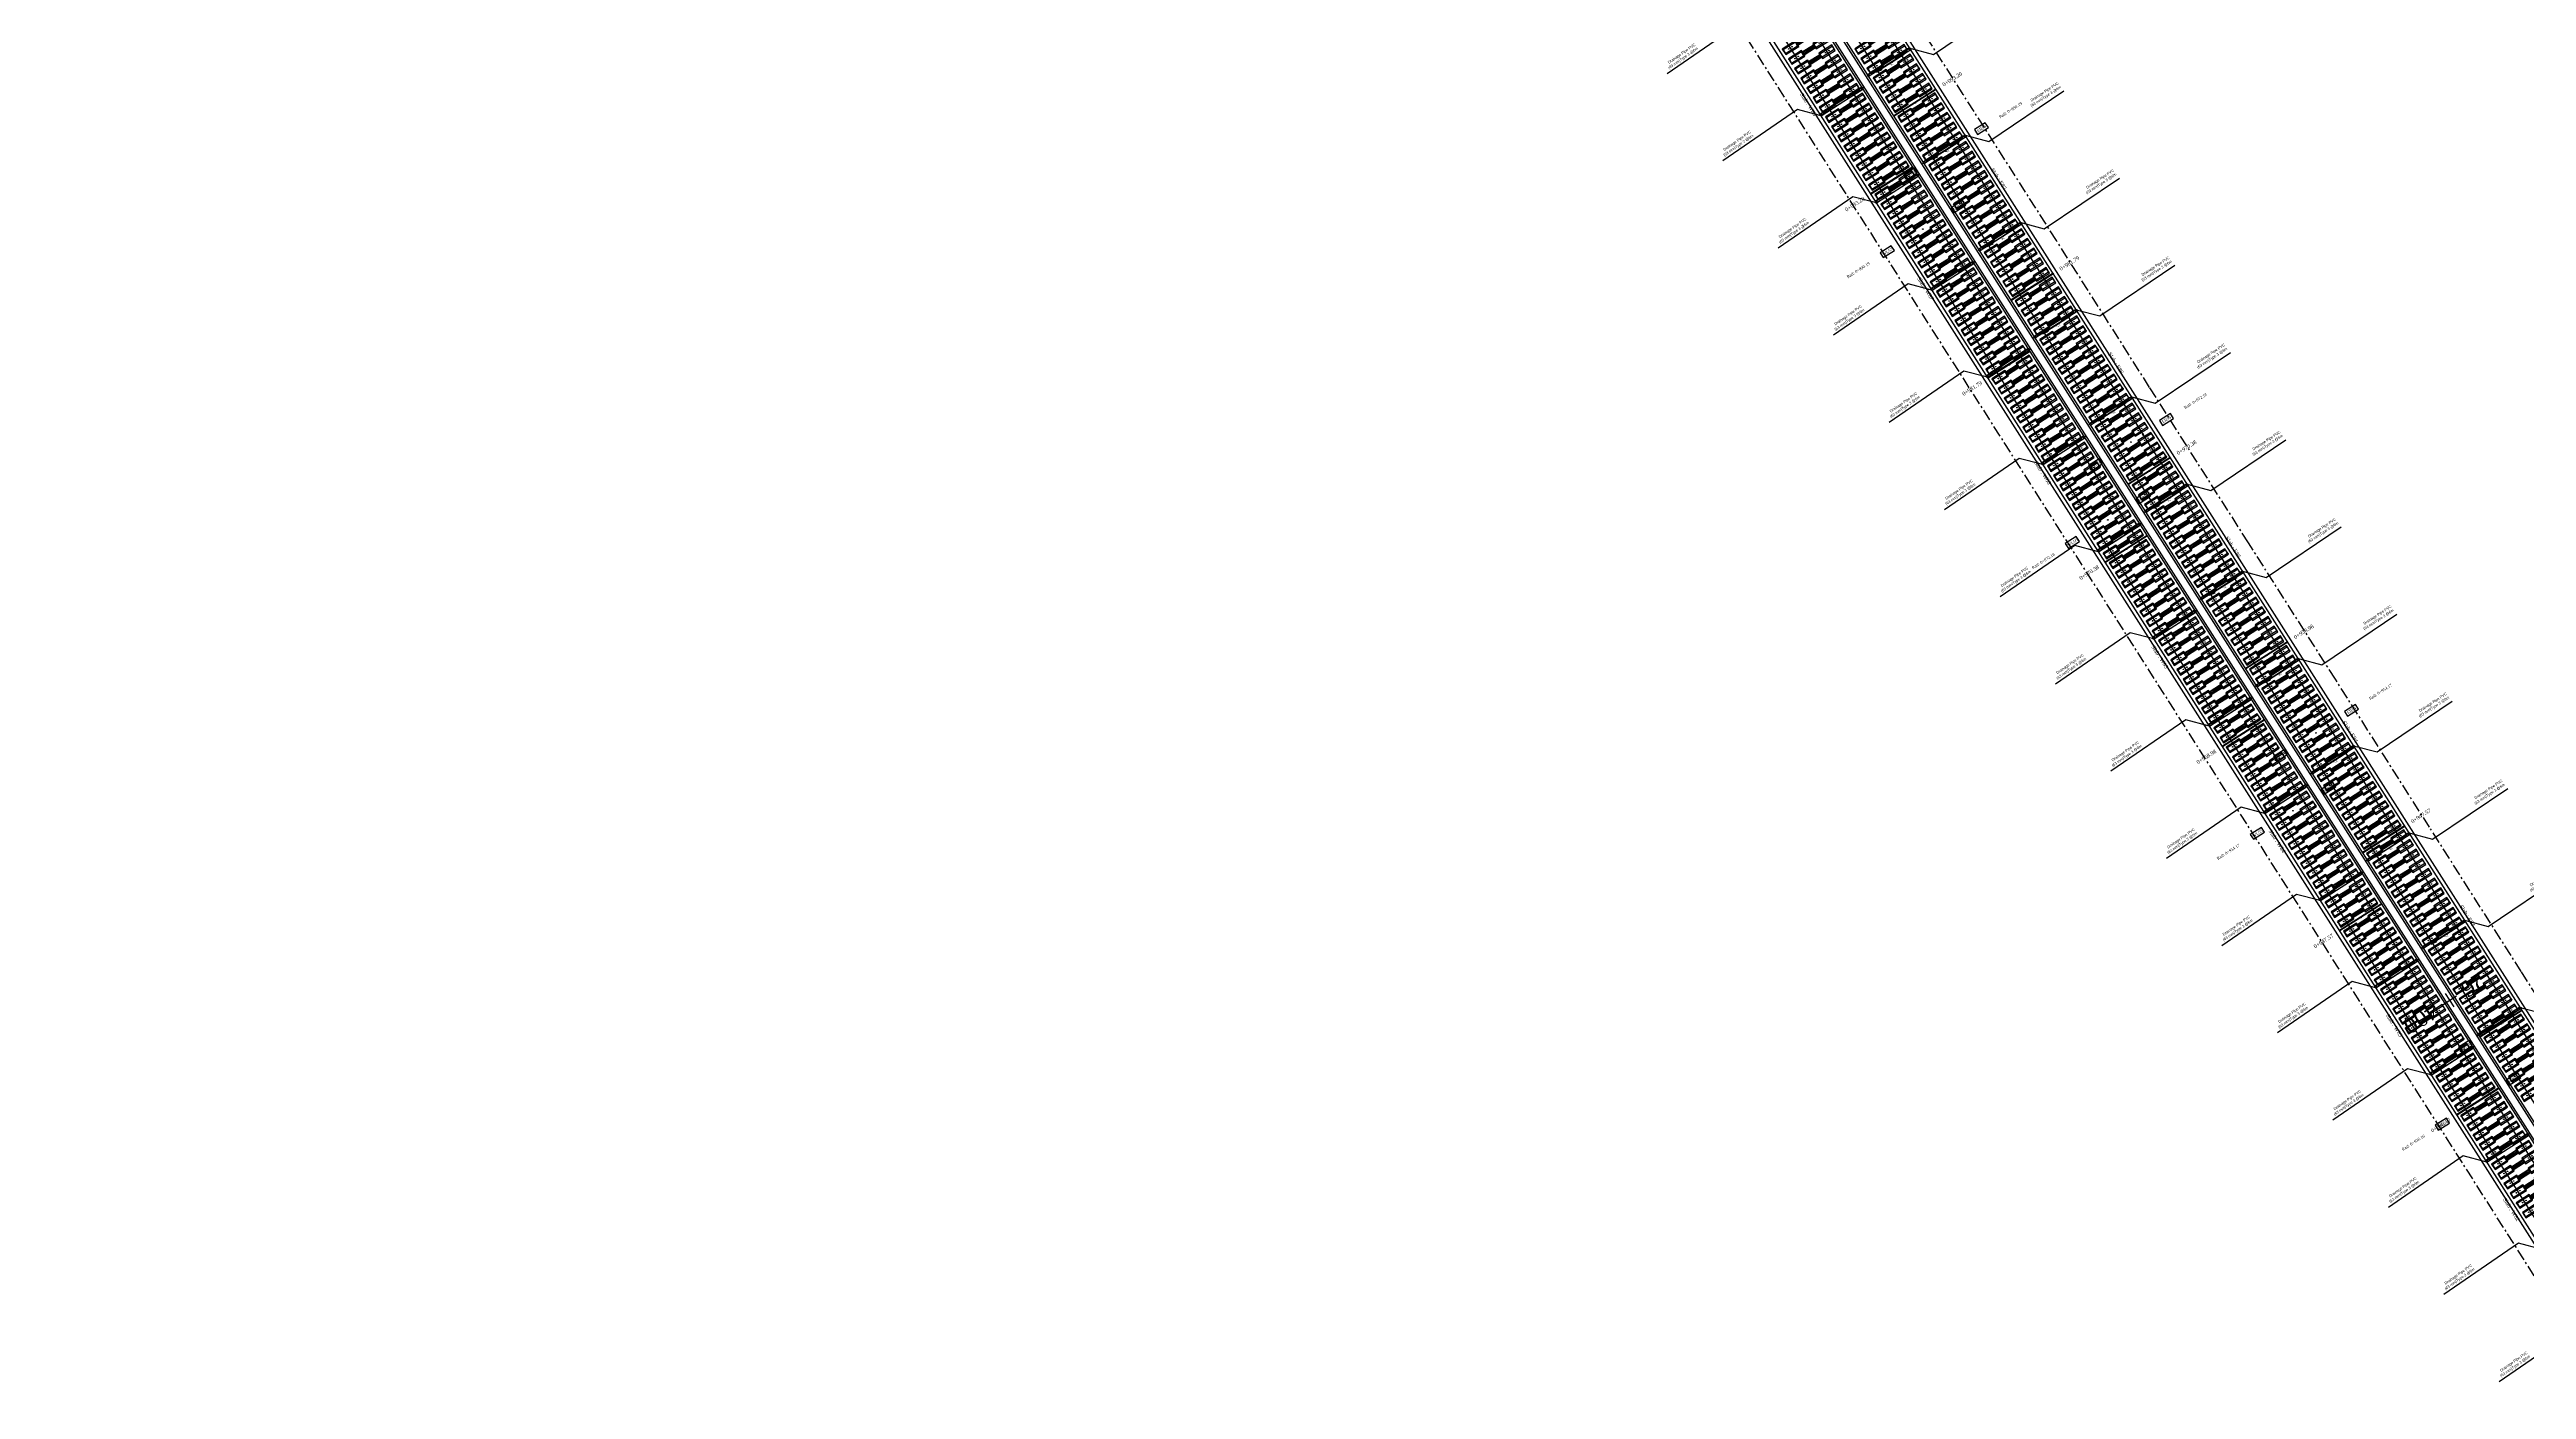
# Model space of a CAD drawing. Header units: metres. Extents: x 0 to 564365, y 0 to 3594889.
# Drawn here: x 563592 to 563721.4, y 3594008.9 to 3594079 of the extents above; entities that cross this region are included whole.
import ezdxf
from ezdxf.enums import TextEntityAlignment as Align

# ---------------------------------------------------------------- set-up
doc = ezdxf.new("R2010")
doc.units = ezdxf.units.M
doc.linetypes.add('ACAD_ISO10W100', pattern=[18, 12, -3, 0, -3])
doc.linetypes.add('DASHED2', pattern=[0.375, 0.25, -0.125])
for name, color, linetype in [('2d', 2, 'Continuous'), ('_flg-all slab', 7, 'Continuous'), ('_flg-Bar Divar', 11, 'ACAD_ISO10W100'), ('_flg-Por Konande-Devar', 230, 'Continuous'), ('_flg-por Konande-Vasat', 170, 'Continuous'), ('AG_JOOSH', 7, 'Continuous'), ('AG_Print', 7, 'Continuous'), ('AG_Slab', 7, 'Continuous'), ('C-ROAD-STAN-MAJR', 11, 'Continuous'), ('E Pipe', 5, 'Continuous'), ('Km_Rail', 7, 'Continuous'), ('Km_Slab', 7, 'Continuous'), ('newSTALBL', 1, 'Continuous'), ('Number_Slab', 7, 'Continuous'), ('Rail', 1, 'Continuous'), ('Rail_Gap', 7, 'Continuous'), ('Travers', 7, 'Continuous')]:
    doc.layers.add(name, color=color, linetype=linetype)
doc.styles.add('ND', font='nashkh.shx', dxfattribs={"height": 3})
doc.styles.get("Standard").update_dxf_attribs({"font": 'romantic.ttf'})

# ---------------------------------------------------------------- blocks, each defined once
blk = doc.blocks.new('stalbl')
for p, q in [((0, 0.042), (0, -0.041)), ((0.042, 0), (-0.042, 0))]:
    blk.add_line(p, q)
blk.add_attdef('STAMAN', text='', height=0.0167).set_placement((-0.08, 0), align=Align.MIDDLE_RIGHT)
blk.add_attdef('STAPRE', text='', height=0.0167).set_placement((0.08, 0), align=Align.MIDDLE_LEFT)
blk = doc.blocks.new('AG_slab')
at = {"layer": 'AG_Slab', "color": 1}
for p, q in [((1.3, 0.015), (-1.3, 0.015)), ((1.3, -0.015), (-1.3, -0.015))]:
    blk.add_line(p, q, dxfattribs=at)
at = {"layer": 'AG_Slab', "color": 5}
for p, q in [((-1.3, -0.015), (-1.3, 0.015)), ((1.3, 0.015), (1.3, -0.015))]:
    blk.add_line(p, q, dxfattribs=at)
at = {"layer": 'AG_Slab', "color": 2, "linetype": 'DASHED2'}
blk.add_line((1.3, 0), (-1.3, 0), dxfattribs=at)
at = {"layer": 'AG_Slab', "color": 7}
blk.add_circle((0, 0), 0.03, dxfattribs=at)
blk = doc.blocks.new('AG_Joosh')
at = {"layer": 'AG_JOOSH', "color": 2}
for p, q in [((-0.701, 0.005), (-0.801, 0.005)), ((0.701, 0.005), (0.801, 0.005)), ((-0.701, -0.005), (-0.801, -0.005)), ((0.701, -0.005), (0.801, -0.005))]:
    blk.add_line(p, q, dxfattribs=at)
at = {"layer": 'AG_JOOSH', "color": 7}
blk.add_circle((0, 0), 0.0155, dxfattribs=at)
blk = doc.blocks.new('AG_t')
at = {"layer": 'Travers', "color": 3}
blk.add_lwpolyline([(-0.35, 0.17), (-1.15, 0.17), (-1.15, -0.17), (-0.35, -0.17), (-0.35, 0.17), (-0.38, 0.11), (-1.13, 0.11), (-1.15, 0.17), (-1.13, 0.11), (-1.13, -0.11), (-1.15, -0.17), (-1.13, -0.11), (-0.38, -0.11), (-0.35, -0.17), (-0.38, -0.11), (-0.38, 0.11), (-0.35, 0.17), (-0.35, 0.09), (0.35, 0.09), (0.35, 0.05), (-0.35, 0.05), (-0.35, 0), (0.35, 0), (0.35, -0.05), (-0.35, -0.05), (-0.35, -0.09), (0.35, -0.09), (0.35, -0.17), (1.15, -0.17), (1.15, 0.17), (0.35, 0.17), (0.35, -0.17), (0.38, -0.11), (0.38, 0.11), (0.35, 0.17), (0.38, 0.11), (1.13, 0.11), (1.15, 0.17), (1.13, 0.11), (1.13, -0.11), (1.15, -0.17), (1.13, -0.11), (0.38, -0.11)], dxfattribs=at)
for centre in [(-0.86, 0), (-0.65, 0), (0.65, 0), (0.86, 0)]:
    blk.add_circle(centre, 0.015, dxfattribs=at)
at = {"layer": 'Travers', "color": 7}
blk.add_circle((0, 0), 0.02, dxfattribs=at)
blk = doc.blocks.new('Drainage Pipe E')
at = {"color": 30, "true_color": 0xf26722}
for p, q in [((-0.87, 0.07), (0.85, 0.07)), ((-0.87, 0.07), (0.85, 0.07)), ((0.85, 0.07), (0.52, 0.12)), ((0.52, 0.12), (0.52, 0.07)), ((0.85, 0.07), (0.52, 0.12)), ((0.52, 0.12), (0.52, 0.07))]:
    blk.add_line(p, q, dxfattribs=at)
at = {"layer": '2d', "flags": 128}
blk.add_lwpolyline([(-1.35, 0), (-2.17, 0.89), (-6.92, 0.76)], dxfattribs=at)
at = {"layer": 'E Pipe', "color": 4}
for p, q in [((-1.3, 0.05), (1.29, 0.05)), ((-1.3, 0.05), (1.29, 0.05)), ((-1.31, -0.05), (1.3, -0.05)), ((-1.3, -0.06), (1.29, -0.05))]:
    blk.add_line(p, q, dxfattribs=at)
for centre in [(-1.29, 0), (-1.29, 0), (1.29, 0), (1.29, 0)]:
    blk.add_circle(centre, 0.0546, dxfattribs=at)
at = {"color": 30, "true_color": 0xf26722, "insert": (-0.16, 0.2), "char_height": 0.0993, "attachment_point": 1, "rotation": 0.0181}
blk.add_mtext_dynamic_manual_height_columns('2%', width=1.0082, gutter_width=1, heights=[0], dxfattribs=at)
at = {"layer": '2d', "insert": (-6.89, 0.17), "char_height": 0.141, "width": 2.1135, "attachment_point": 3, "rotation": 180.6503, "style": 'ND'}
blk.add_mtext('{\\f@Arial Unicode MS|b0|i0|c0|p34;Drainage Pipe PVC\\P(63 mm)Type 3 @6m}', dxfattribs=at)
blk = doc.blocks.new('_N-drainage pipe')
at = {"layer": '2d', "flags": 128}
blk.add_lwpolyline([(570000.68, 3594952.86), (569999.69, 3594952.17), (569999.2, 3594947.46)], dxfattribs=at)
at = {"layer": 'E Pipe', "color": 4}
for p, q in [((570000.74, 3594952.9), (570001.09, 3594955.47)), ((570000.74, 3594952.91), (570001.09, 3594955.46))]:
    blk.add_line(p, q, dxfattribs=at)
blk.add_lwpolyline([(570000.64, 3594952.92), (570000.98, 3594955.47)], close=True, dxfattribs=at)
for centre in [(570001.03, 3594955.47), (570001.03, 3594955.47), (570000.69, 3594952.92), (570000.69, 3594952.92)]:
    blk.add_circle(centre, 0.0544, dxfattribs=at)
at = {"layer": '2d', "insert": (569998.9, 3594949.57), "char_height": 0.1405, "width": 2.1055, "attachment_point": 3, "rotation": 84.2858, "style": 'ND'}
blk.add_mtext('{\\f@Arial Unicode MS|b0|i0|c0|p34;Drainage Pipe PVC\\P(63 mm)Type 3 @6m}', dxfattribs=at)

msp = doc.modelspace()

# ---------------------------------------------------------------- linework, layer by layer
at = {"layer": '_flg-all slab', "linetype": 'Continuous', "lineweight": -3}
for p, q in [((563840.355, 3593841.38), (563319.954, 3594659.655)), ((563837.655, 3593839.663), (563317.254, 3594657.938)), ((563838.161, 3593839.985), (563317.76, 3594658.26)), ((563835.461, 3593838.268), (563315.06, 3594656.542))]:
    msp.add_line(p, q, dxfattribs=at)
at = {"layer": '_flg-Bar Divar', "lineweight": -3, "ltscale": 0.05}
for p, q in [((563834.533, 3593837.677), (563314.131, 3594655.952)), ((563692.006, 3594076.609, 1556.206), (563687.37, 3594083.883, 1556.206)), ((563696.873, 3594068.98, 1556.206), (563692.006, 3594076.609, 1556.206)), ((563701.74, 3594061.305, 1556.206), (563696.873, 3594068.98, 1556.206)), ((563706.904, 3594053.18, 1556.206), (563701.74, 3594061.305, 1556.206)), ((563711.447, 3594046.051, 1556.206), (563706.904, 3594053.18, 1556.206)), ((563716.365, 3594038.319, 1556.206), (563711.447, 3594046.051, 1556.206)), ((563721.16, 3594030.773, 1556.206), (563716.365, 3594038.319, 1556.206)), ((563725.777, 3594023.512, 1556.206), (563721.16, 3594030.773, 1556.206))]:
    msp.add_line(p, q, dxfattribs=at)
at = {"layer": '_flg-Por Konande-Devar', "linetype": 'Continuous', "lineweight": -3}
for p, q in [((563840.524, 3593841.488), (563320.123, 3594659.762)), ((563835.292, 3593838.16), (563314.891, 3594656.435))]:
    msp.add_line(p, q, dxfattribs=at)
at = {"layer": '_flg-por Konande-Vasat'}
for p, q in [((563837.739, 3593839.717), (563317.338, 3594657.991)), ((563838.077, 3593839.931), (563317.675, 3594658.206))]:
    msp.add_line(p, q, dxfattribs=at)
at = {"layer": 'Rail'}
for points in [[(563691.732, 3594074.05), (563682.073, 3594089.239)], [(563690.465, 3594073.244), (563680.805, 3594088.433)], [(563690.527, 3594069.982), (563680.868, 3594085.171)], [(563689.26, 3594069.176), (563679.6, 3594084.365)], [(563700.13, 3594058.047), (563690.47, 3594073.236)], [(563701.397, 3594058.853), (563691.738, 3594074.042)], [(563698.925, 3594053.979), (563689.265, 3594069.168)], [(563700.192, 3594054.785), (563690.533, 3594069.974)], [(563711.062, 3594043.656), (563701.403, 3594058.845)], [(563709.795, 3594042.85), (563700.135, 3594058.039)], [(563708.59, 3594038.782), (563698.93, 3594053.97)], [(563709.857, 3594039.588), (563700.198, 3594054.777)], [(563720.727, 3594028.459), (563711.067, 3594043.648)], [(563719.46, 3594027.653), (563709.8, 3594042.842)], [(563719.522, 3594024.391), (563709.863, 3594039.58)], [(563718.255, 3594023.585), (563708.595, 3594038.773)], [(563730.392, 3594013.262), (563720.732, 3594028.451)], [(563729.125, 3594012.456), (563719.465, 3594027.645)], [(563729.187, 3594009.194), (563719.527, 3594024.382)], [(563727.92, 3594008.388), (563718.26, 3594023.576)]]:
    msp.add_lwpolyline(points, dxfattribs=at)
at = {"layer": 'Rail_Gap', "color": 210}
for points in [[(563692.755, 3594074.517), (563693.321, 3594074.877), (563693.16, 3594075.13), (563692.594, 3594074.77)], [(563689.054, 3594072.163), (563689.597, 3594072.508), (563689.436, 3594072.762), (563688.893, 3594072.417)], [(563691.532, 3594070.437), (563692.135, 3594070.82), (563691.974, 3594071.074), (563691.371, 3594070.69)], [(563687.831, 3594068.084), (563688.41, 3594068.452), (563688.249, 3594068.705), (563687.67, 3594068.337)], [(563702.417, 3594059.318), (563702.989, 3594059.682), (563702.828, 3594059.935), (563702.256, 3594059.571)], [(563698.716, 3594056.965), (563699.265, 3594057.313), (563699.104, 3594057.566), (563698.555, 3594057.218)], [(563701.2, 3594055.242), (563701.796, 3594055.622), (563701.635, 3594055.875), (563701.039, 3594055.495)], [(563697.499, 3594052.888), (563698.072, 3594053.253), (563697.911, 3594053.506), (563697.338, 3594053.142)], [(563712.079, 3594044.119), (563712.657, 3594044.487), (563712.496, 3594044.74), (563711.918, 3594044.372)], [(563708.378, 3594041.766), (563708.932, 3594042.118), (563708.771, 3594042.371), (563708.217, 3594042.019)], [(563710.862, 3594040.043), (563711.464, 3594040.426), (563711.303, 3594040.68), (563710.701, 3594040.296)], [(563707.161, 3594037.69), (563707.74, 3594038.058), (563707.579, 3594038.311), (563707, 3594037.943)], [(563718.046, 3594026.57), (563718.594, 3594026.919), (563718.433, 3594027.172), (563717.885, 3594026.824)], [(563720.524, 3594024.844), (563721.132, 3594025.231), (563720.971, 3594025.484), (563720.363, 3594025.097)], [(563716.823, 3594022.491), (563717.408, 3594022.862), (563717.247, 3594023.116), (563716.662, 3594022.744)]]:
    msp.add_lwpolyline(points, close=True, dxfattribs=at)

# ---------------------------------------------------------------- block references
at = {"rotation": 310.4543852449801}
for p in [(-2541640.516, 1695248.501), (-2541637.618, 1695243.944), (-2541634.72, 1695239.388), (-2541631.822, 1695234.831), (-2541628.924, 1695230.275), (-2541626.026, 1695225.718), (-2541623.128, 1695221.161), (-2541620.23, 1695216.605), (-2541617.333, 1695212.048), (-2541614.435, 1695207.492), (-2541611.537, 1695202.935), (-2541608.639, 1695198.378), (-2541605.741, 1695193.822), (-2541602.843, 1695189.265), (-2541599.945, 1695184.709), (-2541597.048, 1695180.152)]:
    msp.add_blockref('_N-drainage pipe', p, dxfattribs=at)
at = {"layer": 'AG_JOOSH', "rotation": 32.4552927846295}
for p in [(563691.101, 3594073.643), (563689.896, 3594069.575), (563700.766, 3594058.446), (563699.561, 3594054.378), (563710.431, 3594043.249), (563709.226, 3594039.181), (563720.096, 3594028.052), (563718.891, 3594023.984)]:
    msp.add_blockref('AG_Joosh', p, dxfattribs=at)
at = {"layer": 'AG_Print'}
for p, rotation in [((563683.615, 3594079.452), 32.4552927846295), ((563683.937, 3594078.945), 32.45529278939575), ((563687.396, 3594079.47), 32.4552927846295), ((563687.718, 3594078.963), 32.4552927846295), ((563684.259, 3594078.439), 32.4552927846295), ((563684.581, 3594077.933), 32.4552927846295), ((563688.04, 3594078.457), 32.4552927846295), ((563688.362, 3594077.951), 32.4552927846295), ((563684.903, 3594077.426), 32.4552927846295), ((563685.225, 3594076.92), 32.4552927846295), ((563685.547, 3594076.414), 32.4552927846295), ((563688.684, 3594077.444), 32.45529278939575), ((563689.006, 3594076.938), 32.4552927846295), ((563689.328, 3594076.432), 32.4552927846295), ((563685.869, 3594075.908), 32.4552927846295), ((563686.191, 3594075.401), 32.4552927846295), ((563686.513, 3594074.895), 32.4552927846295), ((563689.65, 3594075.926), 32.4552927846295), ((563689.972, 3594075.419), 32.4552927846295), ((563690.294, 3594074.913), 32.4552927846295), ((563686.835, 3594074.389), 32.45529278939575), ((563687.157, 3594073.882), 32.4552927846295), ((563690.616, 3594074.407), 32.4552927846295), ((563690.938, 3594073.9), 32.4552927846295), ((563687.479, 3594073.376), 32.4552927846295), ((563687.801, 3594072.87), 32.4552927846295), ((563688.123, 3594072.364), 32.4552927846295), ((563691.265, 3594073.386), 32.4552927846295), ((563691.587, 3594072.879), 32.45529278939575), ((563691.909, 3594072.373), 32.4552927846295), ((563688.445, 3594071.857), 32.4552927846295), ((563688.767, 3594071.351), 32.4552927846295), ((563692.231, 3594071.867), 32.45529278939575), ((563692.553, 3594071.361), 32.4552927846295), ((563689.089, 3594070.845), 32.4552927846295), ((563689.411, 3594070.338), 32.4552927846295), ((563689.733, 3594069.832), 32.4552927846295), ((563692.875, 3594070.854), 32.4552927846295), ((563693.197, 3594070.348), 32.4552927846295), ((563693.519, 3594069.842), 32.4552927846295), ((563690.06, 3594069.317), 32.4552927846295), ((563690.382, 3594068.811), 32.4552927846295), ((563693.841, 3594069.335), 32.4552927846295), ((563694.163, 3594068.829), 32.4552927846295), ((563690.704, 3594068.305), 32.4552927846295), ((563691.026, 3594067.799), 32.4552927846295), ((563691.348, 3594067.292), 32.4552927846295), ((563694.485, 3594068.323), 32.45529278939575), ((563694.807, 3594067.817), 32.4552927846295), ((563695.129, 3594067.31), 32.45529278939575), ((563691.67, 3594066.786), 32.4552927846295), ((563691.992, 3594066.28), 32.4552927846295), ((563695.451, 3594066.804), 32.4552927846295), ((563695.773, 3594066.298), 32.4552927846295), ((563692.314, 3594065.773), 32.4552927846295), ((563692.636, 3594065.267), 32.45529278939575), ((563692.958, 3594064.761), 32.4552927846295), ((563696.095, 3594065.791), 32.4552927846295), ((563696.417, 3594065.285), 32.4552927846295), ((563696.739, 3594064.779), 32.4552927846295), ((563693.28, 3594064.255), 32.4552927846295), ((563693.602, 3594063.748), 32.4552927846295), ((563693.924, 3594063.242), 32.4552927846295), ((563697.061, 3594064.273), 32.4552927846295), ((563697.383, 3594063.766), 32.45529278939575), ((563697.705, 3594063.26), 32.4552927846295), ((563694.246, 3594062.736), 32.4552927846295), ((563694.568, 3594062.229), 32.4552927846295), ((563698.027, 3594062.754), 32.4552927846295), ((563698.349, 3594062.247), 32.4552927846295), ((563694.89, 3594061.723), 32.4552927846295), ((563695.212, 3594061.217), 32.4552927846295), ((563695.534, 3594060.711), 32.45529278939575), ((563698.671, 3594061.741), 32.4552927846295), ((563698.993, 3594061.235), 32.4552927846295), ((563699.315, 3594060.729), 32.4552927846295), ((563695.856, 3594060.204), 32.4552927846295), ((563696.178, 3594059.698), 32.4552927846295), ((563699.637, 3594060.222), 32.45529278939575), ((563699.959, 3594059.716), 32.4552927846295), ((563696.5, 3594059.192), 32.4552927846295), ((563696.822, 3594058.685), 32.4552927846295), ((563697.144, 3594058.179), 32.4552927846295), ((563700.281, 3594059.21), 32.4552927846295), ((563700.603, 3594058.703), 32.4552927846295), ((563700.93, 3594058.189), 32.45529278939575), ((563697.466, 3594057.673), 32.4552927846295), ((563697.788, 3594057.167), 32.4552927846295), ((563701.252, 3594057.682), 32.4552927846295), ((563701.574, 3594057.176), 32.4552927846295), ((563698.11, 3594056.66), 32.4552927846295), ((563698.432, 3594056.154), 32.45529278939575), ((563698.754, 3594055.648), 32.4552927846295), ((563701.896, 3594056.67), 32.4552927846295), ((563702.218, 3594056.164), 32.4552927846295), ((563702.54, 3594055.657), 32.4552927846295), ((563699.076, 3594055.141), 32.4552927846295), ((563699.398, 3594054.635), 32.4552927846295), ((563702.862, 3594055.151), 32.4552927846295), ((563703.184, 3594054.645), 32.45529278939575), ((563699.725, 3594054.12), 32.4552927846295), ((563700.047, 3594053.614), 32.4552927846295), ((563700.369, 3594053.108), 32.4552927846295), ((563703.506, 3594054.138), 32.4552927846295), ((563703.828, 3594053.632), 32.4552927846295), ((563704.15, 3594053.126), 32.4552927846295), ((563700.691, 3594052.602), 32.4552927846295), ((563701.013, 3594052.095), 32.4552927846295), ((563701.335, 3594051.589), 32.45529278939575), ((563704.472, 3594052.62), 32.4552927846295), ((563704.794, 3594052.113), 32.4552927846295), ((563705.116, 3594051.607), 32.4552927846295), ((563701.657, 3594051.083), 32.4552927846295), ((563701.979, 3594050.576), 32.4552927846295), ((563705.438, 3594051.101), 32.4552927846295), ((563705.76, 3594050.594), 32.4552927846295), ((563702.301, 3594050.07), 32.4552927846295), ((563702.623, 3594049.564), 32.4552927846295), ((563702.945, 3594049.058), 32.4552927846295), ((563706.082, 3594050.088), 32.4552927846295), ((563706.404, 3594049.582), 32.4552927846295), ((563706.726, 3594049.076), 32.4552927846295), ((563703.267, 3594048.551), 32.4552927846295), ((563703.589, 3594048.045), 32.4552927846295), ((563707.048, 3594048.569), 32.4552927846295), ((563707.37, 3594048.063), 32.4552927846295), ((563703.911, 3594047.539), 32.4552927846295), ((563704.233, 3594047.032), 32.45529278939575), ((563704.555, 3594046.526), 32.4552927846295), ((563707.692, 3594047.557), 32.4552927846295), ((563708.014, 3594047.05), 32.4552927846295), ((563708.336, 3594046.544), 32.45529278939575), ((563704.877, 3594046.02), 32.4552927846295), ((563705.199, 3594045.514), 32.4552927846295), ((563708.658, 3594046.038), 32.4552927846295), ((563708.979, 3594045.532), 32.4552927846295), ((563705.521, 3594045.007), 32.4552927846295), ((563705.843, 3594044.501), 32.4552927846295), ((563706.165, 3594043.995), 32.4552927846295), ((563709.301, 3594045.025), 32.4552927846295), ((563709.623, 3594044.519), 32.4552927846295), ((563709.945, 3594044.013), 32.4552927846295), ((563706.487, 3594043.488), 32.45529278939575), ((563706.809, 3594042.982), 32.4552927846295), ((563710.267, 3594043.506), 32.4552927846295), ((563710.595, 3594042.992), 32.4552927846295), ((563707.131, 3594042.476), 32.4552927846295), ((563707.453, 3594041.97), 32.4552927846295), ((563707.775, 3594041.463), 32.4552927846295), ((563710.917, 3594042.485), 32.4552927846295), ((563711.239, 3594041.979), 32.4552927846295), ((563711.561, 3594041.473), 32.4552927846295), ((563708.097, 3594040.957), 32.4552927846295), ((563708.419, 3594040.451), 32.4552927846295), ((563708.741, 3594039.944), 32.4552927846295), ((563711.883, 3594040.967), 32.45529278939575), ((563712.205, 3594040.46), 32.4552927846295), ((563712.527, 3594039.954), 32.4552927846295), ((563709.062, 3594039.438), 32.4552927846295), ((563709.39, 3594038.923), 32.4552927846295), ((563712.849, 3594039.448), 32.4552927846295), ((563713.171, 3594038.941), 32.4552927846295), ((563709.712, 3594038.417), 32.4552927846295), ((563710.034, 3594037.911), 32.45529278939575), ((563710.356, 3594037.404), 32.4552927846295), ((563713.493, 3594038.435), 32.4552927846295), ((563713.815, 3594037.929), 32.4552927846295), ((563714.137, 3594037.423), 32.45529278939575), ((563710.678, 3594036.898), 32.4552927846295), ((563711, 3594036.392), 32.4552927846295), ((563714.459, 3594036.916), 32.4552927846295), ((563714.781, 3594036.41), 32.4552927846295), ((563711.322, 3594035.886), 32.4552927846295), ((563711.644, 3594035.379), 32.4552927846295), ((563711.966, 3594034.873), 32.4552927846295), ((563715.103, 3594035.904), 32.4552927846295), ((563715.425, 3594035.397), 32.4552927846295), ((563715.747, 3594034.891), 32.4552927846295), ((563712.288, 3594034.367), 32.45529278939575), ((563712.61, 3594033.86), 32.4552927846295), ((563716.069, 3594034.385), 32.4552927846295), ((563716.391, 3594033.879), 32.4552927846295), ((563712.932, 3594033.354), 32.45529278939575), ((563713.254, 3594032.848), 32.4552927846295), ((563713.576, 3594032.342), 32.4552927846295), ((563716.712, 3594033.372), 32.4552927846295), ((563717.034, 3594032.866), 32.45529278939575), ((563717.356, 3594032.36), 32.4552927846295), ((563713.898, 3594031.835), 32.4552927846295), ((563714.22, 3594031.329), 32.4552927846295), ((563717.678, 3594031.853), 32.4552927846295), ((563718, 3594031.347), 32.4552927846295), ((563714.542, 3594030.823), 32.4552927846295), ((563714.864, 3594030.316), 32.4552927846295), ((563715.186, 3594029.81), 32.45529278939575), ((563718.322, 3594030.841), 32.4552927846295), ((563718.644, 3594030.335), 32.4552927846295), ((563718.966, 3594029.828), 32.4552927846295), ((563715.508, 3594029.304), 32.4552927846295), ((563715.83, 3594028.798), 32.4552927846295), ((563716.152, 3594028.291), 32.4552927846295), ((563719.288, 3594029.322), 32.4552927846295), ((563719.61, 3594028.816), 32.4552927846295), ((563719.932, 3594028.309), 32.4552927846295), ((563716.474, 3594027.785), 32.4552927846295), ((563716.795, 3594027.279), 32.4552927846295), ((563720.26, 3594027.795), 32.4552927846295), ((563720.582, 3594027.288), 32.4552927846295), ((563717.117, 3594026.772), 32.4552927846295), ((563717.439, 3594026.266), 32.4552927846295), ((563717.761, 3594025.76), 32.4552927846295), ((563720.904, 3594026.782), 32.4552927846295), ((563721.226, 3594026.276), 32.4552927846295), ((563721.548, 3594025.77), 32.4552927846295), ((563718.083, 3594025.254), 32.45529278939575), ((563718.405, 3594024.747), 32.4552927846295), ((563721.87, 3594025.263), 32.4552927846295), ((563722.192, 3594024.757), 32.4552927846295), ((563718.727, 3594024.241), 32.4552927846295), ((563719.055, 3594023.726), 32.4552927846295), ((563719.377, 3594023.22), 32.4552927846295), ((563719.699, 3594022.714), 32.4552927846295), ((563720.021, 3594022.207), 32.4552927846295), ((563720.343, 3594021.701), 32.4552927846295), ((563720.665, 3594021.195), 32.4552927846295), ((563720.987, 3594020.689), 32.45529278939575), ((563721.309, 3594020.182), 32.4552927846295), ((563721.631, 3594019.676), 32.4552927846295), ((563721.953, 3594019.17), 32.4552927846295), ((563722.275, 3594018.663), 32.4552927846295)]:
    msp.add_blockref('AG_t', p, dxfattribs=dict(at, rotation=rotation))
at = {"layer": 'AG_Slab'}
for p, rotation in [((563689.488, 3594076.179), 32.4552927846295), ((563688.283, 3594072.111), 32.4552927846295), ((563695.609, 3594066.555), 32.4552927846295), ((563694.404, 3594062.486), 32.45529277986325), ((563701.731, 3594056.93), 32.4552927846295), ((563700.526, 3594052.861), 32.4552927846295), ((563707.852, 3594047.305), 32.4552927846295), ((563706.647, 3594043.237), 32.45529277986325), ((563713.973, 3594037.68), 32.4552927846295), ((563712.768, 3594033.612), 32.4552927846295), ((563720.094, 3594028.055), 32.4552927846295), ((563718.889, 3594023.987), 32.45529277986325)]:
    msp.add_blockref('AG_slab', p, dxfattribs=dict(at, rotation=rotation))
at = {"layer": 'C-ROAD-STAN-MAJR', "color": 11, "linetype": 'Continuous', "lineweight": -3, "xscale": 0.9962075155305835, "yscale": 0.9962075155305835, "zscale": 0.9962075155305835, "rotation": 212.4552858197466}
for p in [(563688.145, 3594078.292), (563691.043, 3594073.735), (563693.941, 3594069.178), (563696.839, 3594064.622), (563699.736, 3594060.065), (563702.634, 3594055.509), (563705.532, 3594050.952), (563708.43, 3594046.396), (563711.328, 3594041.839), (563714.226, 3594037.282), (563717.124, 3594032.726), (563720.022, 3594028.169)]:
    msp.add_blockref('Drainage Pipe E', p, dxfattribs=at)
at = {"layer": 'newSTALBL'}
ref = msp.add_blockref('stalbl', (563717.423, 3594029.287), dxfattribs=dict(at, xscale=10, yscale=10, zscale=10, rotation=212.4634002966061))
ref.add_attrib('STAMAN', '26', dxfattribs={"height": 0.833, "rotation": 212.4634}).set_placement((563717.908, 3594030.09), align=Align.RIGHT)
ref.add_attrib('STAPRE', '400', (563716.49, 3594029.188), dxfattribs={"height": 0.833, "rotation": 212.4634})

# ---------------------------------------------------------------- texts
at = {"layer": 'Km_Rail', "color": 1}
for s, p in [('Rail: 0+990.19', (563694.477, 3594075.79)), ('Rail: 0+990.19', (563686.521, 3594067.428)), ('Rail: 0+972.18', (563704.141, 3594060.593)), ('Rail: 0+972.18', (563696.186, 3594052.231)), ('Rail: 0+954.17', (563713.806, 3594045.396)), ('Rail: 0+954.17', (563705.851, 3594037.034)), ('Rail: 0+936.16', (563715.516, 3594021.837))]:
    msp.add_text(s, height=0.15, rotation=32.45529, dxfattribs=at).set_placement(p, align=Align.MIDDLE_CENTER)
at = {"layer": 'Km_Slab', "color": 11}
for s, p in [('0+993.20', (563691.429, 3594077.414)), ('0+993.20', (563686.343, 3594070.877)), ('0+981.79', (563697.55, 3594067.789)), ('0+981.79', (563692.464, 3594061.252)), ('0+970.38', (563703.671, 3594058.164)), ('0+970.38', (563698.585, 3594051.627)), ('0+958.98', (563709.792, 3594048.539)), ('0+958.98', (563704.706, 3594042.002)), ('0+947.57', (563715.914, 3594038.915)), ('0+947.57', (563710.827, 3594032.378)), ('0+936.17', (563716.948, 3594022.753))]:
    msp.add_text(s, height=0.2, rotation=32.45529, dxfattribs=at).set_placement(p, align=Align.MIDDLE_CENTER)
at = {"layer": 'Number_Slab', "color": 230}
for s, rotation, p in [('Slab : W88', 302.4553, (563683.915, 3594076.092)), ('Slab : E87', 302.45529, (563693.857, 3594072.199)), ('Slab : W87', 302.45529, (563690.036, 3594066.467)), ('Slab : E86', 302.45529, (563699.978, 3594062.574)), ('Slab : W86', 302.45529, (563696.157, 3594056.842)), ('Slab : E85', 302.4553, (563706.099, 3594052.949)), ('Slab : W85', 302.45529, (563702.278, 3594047.217)), ('Slab : E84', 302.45529, (563712.22, 3594043.324)), ('Slab : W84', 302.45529, (563708.399, 3594037.592)), ('Slab : E83', 302.4553, (563718.341, 3594033.7)), ('Slab : W83', 302.45529, (563714.52, 3594027.968)), ('Slab : W82', 302.45529, (563720.642, 3594018.343))]:
    msp.add_text(s, height=0.2, rotation=rotation, dxfattribs=at).set_placement(p, align=Align.MIDDLE_CENTER)
at = {"layer": 'Rail_Gap', "color": 200}
for s, p in [('ER56', (563692.958, 3594074.824)), ('EL56', (563689.245, 3594072.463)), ('WR57', (563691.753, 3594070.755)), ('WL57', (563688.04, 3594068.394)), ('ER55', (563702.623, 3594059.627)), ('EL55', (563698.91, 3594057.265)), ('WR56', (563701.418, 3594055.558)), ('WL56', (563697.705, 3594053.197)), ('ER54', (563712.287, 3594044.43)), ('EL54', (563708.575, 3594042.068)), ('WR55', (563711.083, 3594040.361)), ('WL55', (563707.37, 3594038)), ('EL53', (563718.24, 3594026.871)), ('WR54', (563720.747, 3594025.164)), ('WL54', (563717.035, 3594022.803))]:
    msp.add_text(s, height=0.15, rotation=32.45529, dxfattribs=at).set_placement(p, align=Align.MIDDLE_CENTER)

doc.saveas('drawing.dxf')
